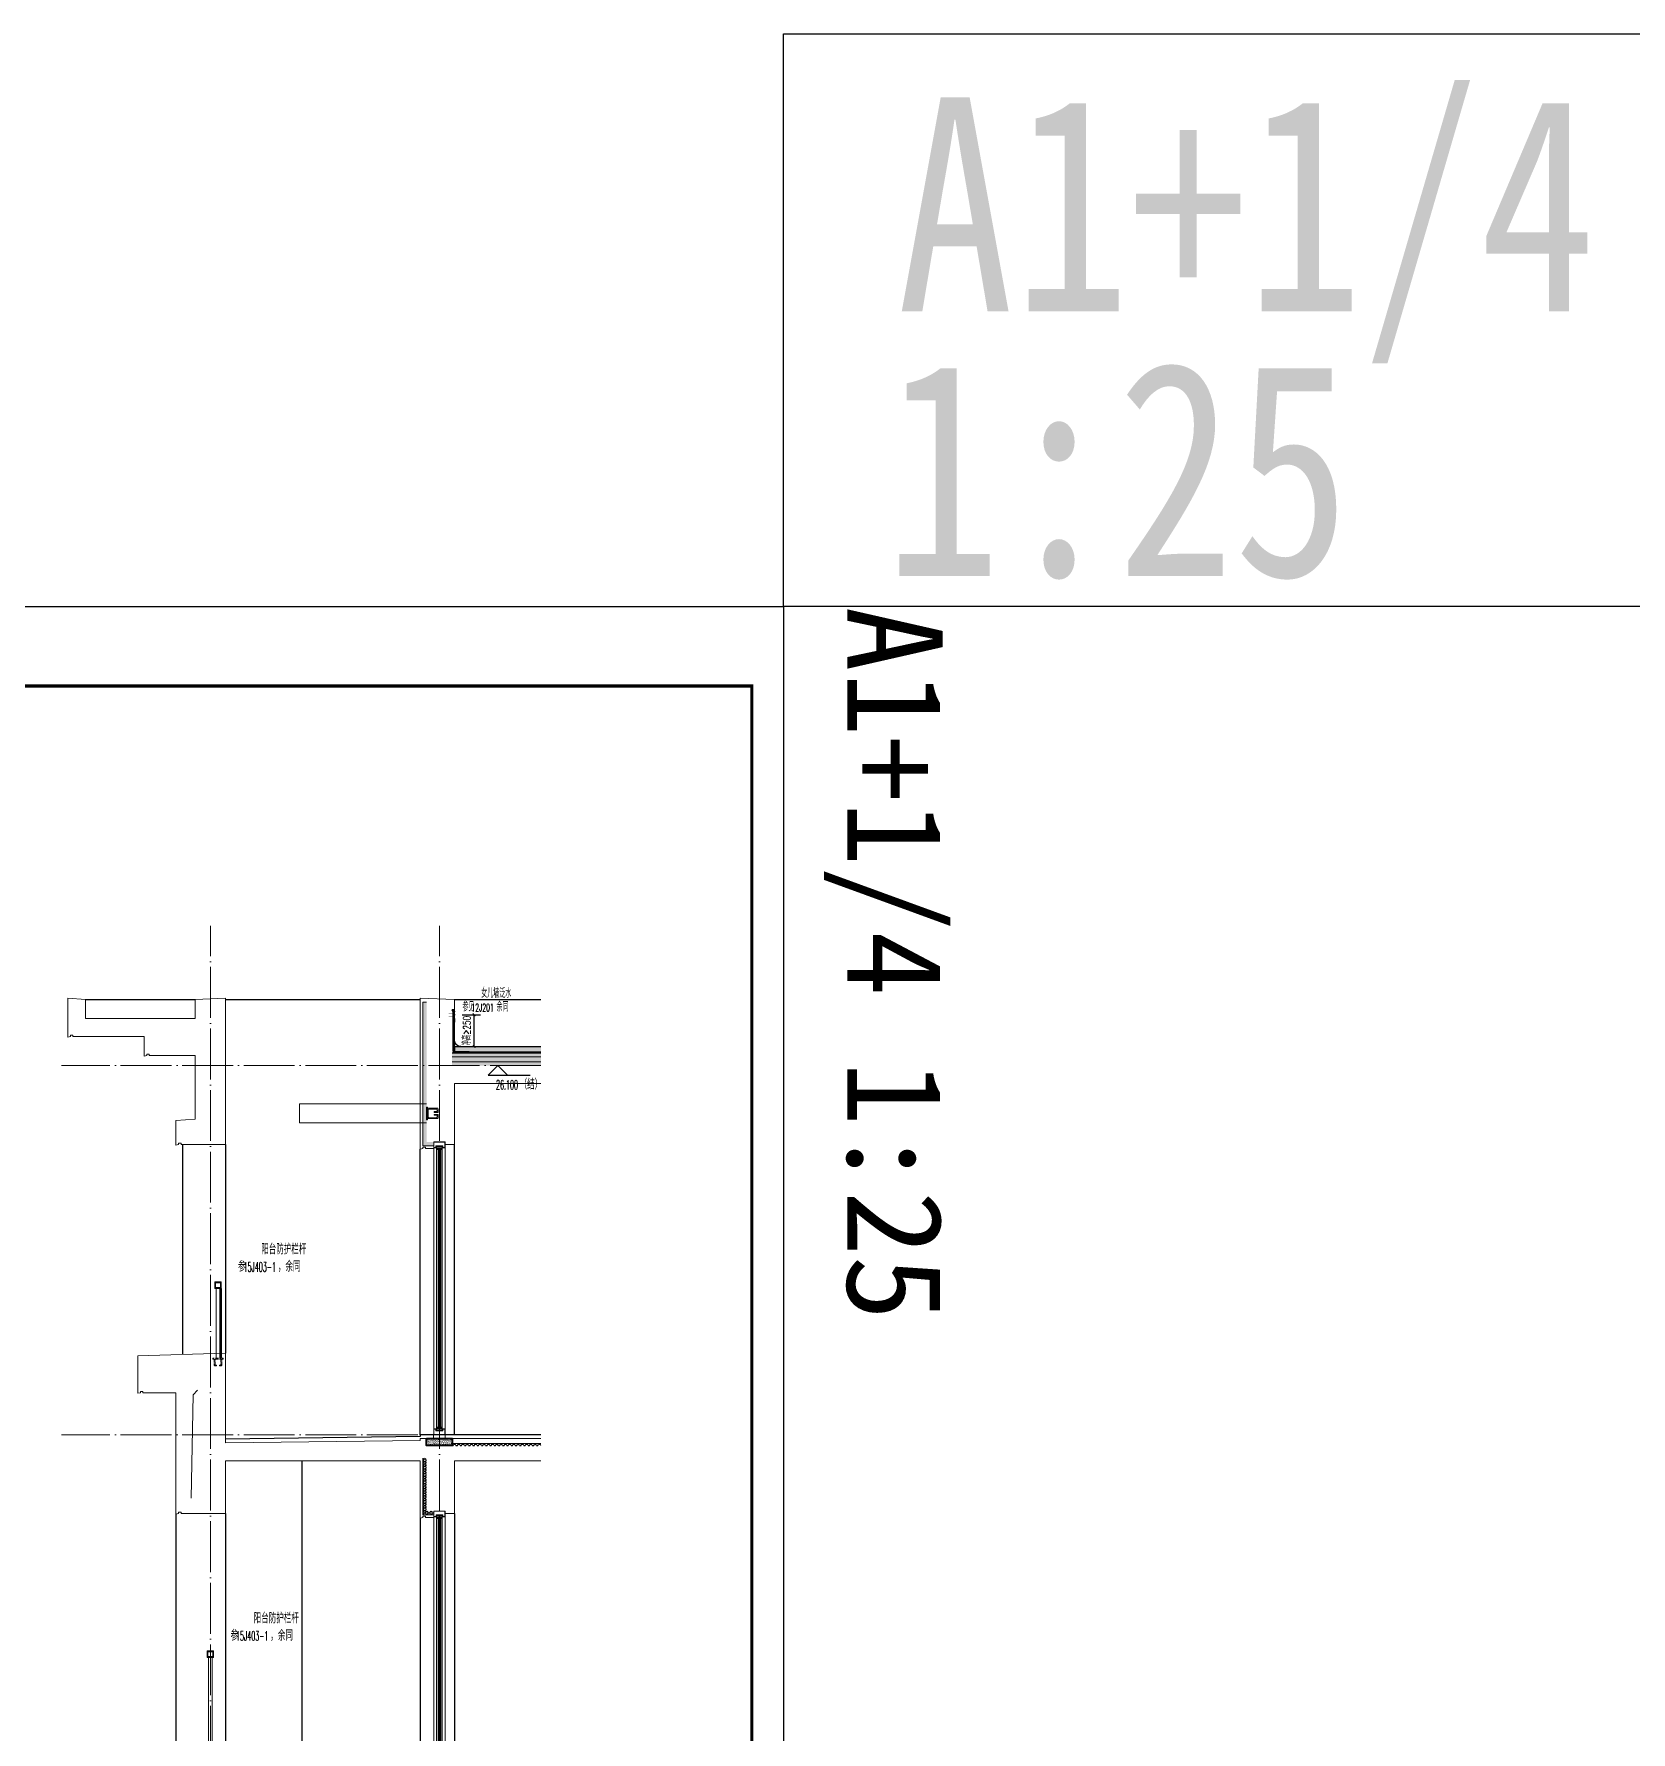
# Model space of a CAD drawing. Extents: x -518115 to 790560, y -210384 to 1628073.
# Drawn here: x 571689 to 584240, y -156280 to -142935 of the extents above; entities that cross this region are included whole.
import ezdxf
from ezdxf.xclip import XClip

# ---------------------------------------------------------------- set-up
doc = ezdxf.new("R2010")
doc.units = 0
doc.header["$LTSCALE"] = 1000
doc.header["$MEASUREMENT"] = 0
doc.header["$XCLIPFRAME"] = 0
doc.linetypes.add('DASH', pattern=[0.35, 0.25, -0.1])
doc.linetypes.add('DOTE', pattern=[2.42, 2, -0.2, 0.02, -0.2])
for name, color, linetype in [('3-屋面构造层', 157, 'Continuous'), ('DIM_ELEV', 3, 'Continuous'), ('DIM_IDEN', 67, 'Continuous'), ('PUB_TEXT', 4, 'Continuous'), ('Stair-栏杆', 142, 'Continuous'), ('SURFACE', 6, 'Continuous'), ('图框', 140, 'Continuous'), ('实线层', 7, 'Continuous'), ('看线', 251, 'Continuous'), ('立面-看线', 251, 'Continuous')]:
    doc.layers.add(name, color=color, linetype=linetype)
for name, color, linetype, lineweight in [('DOTE', 19, 'DOTE', 9), ('PUB_HATCH', 8, 'Continuous', 9), ('S_WINDOW', 144, 'Continuous', 15), ('WALL', 9, 'Continuous', 40), ('内粉刷', 37, 'Continuous', 9), ('平面-看线', 45, 'Continuous', 15), ('栏杆', 163, 'Continuous', 5), ('立面-普通轮廓', 7, 'Continuous', 18), ('立面-栏杆', 105, 'Continuous', 15), ('立面-洞口示意', 152, 'Continuous', 13), ('细细', 250, 'Continuous', 0)]:
    doc.layers.add(name, color=color, linetype=linetype, lineweight=lineweight)
doc.layers.add('yichutu', color=7, linetype='Continuous', true_color=0xffffff, plot=False)
doc.styles.add('_TCH_DIM', font='SIMPLEX.shx', dxfattribs={"width": 0.7, "bigfont": 'GBCBIG.shx'})
doc.styles.add('_TCH_DIM_T3', font='SIMPLEX.shx', dxfattribs={"width": 0.494118, "bigfont": 'GBCBIG.shx'})
doc.styles.add('_TCH_LABEL', font='')
doc.styles.add('黑体', font='')
doc.styles.get('_TCH_LABEL').set_extended_font_data('SimHei')
doc.styles.get('黑体').set_extended_font_data('SimHei')
doc.dimstyles.new('_TCH_ARCH&&20', dxfattribs={"dimtxt": 59.5, "dimasz": 20, "dimexe": 50, "dimexo": 60, "dimgap": 25.25, "dimtad": 1, "dimdec": 0, "dimzin": 0, "dimdsep": 46, "dimtxsty": '_TCH_DIM_T3', "dimblk": 'ARCHTICK', "dimcen": 0.09, "dimclrt": 7, "dimazin": 2, "dimtfac": 1, "dimtdec": 0, "dimtix": 1, "dimtmove": 2, "dimatfit": 3, "dimfxl": 1, "dimtolj": 1, "dimtzin": 0, "dimarcsym": 0})
pattern_1 = [(315, (145053.3697, 680712.4302), (-1.76776695, -1.76776695), []), (315, (145054.5482, 680712.4302), (-1.76776695, -1.76776695), [])]
pattern_2 = [(315, (145053.3697, 678374.192), (-1.76776695, -1.76776695), []), (315, (145054.5482, 678374.192), (-1.76776695, -1.76776695), [])]

# ---------------------------------------------------------------- blocks, each defined once
blk = doc.blocks.new('A$C657A2A31')
at = {"layer": '栏杆', "color": 5}
for p, q in [((0, 0), (6, 0)), ((0, -100), (0, 0)), ((6, 0), (6, -100)), ((6, -100), (0, -100)), ((84, -10), (12, -10)), ((12, -22), (12, -78)), ((84, -90), (12, -90)), ((77, -16), (18, -16)), ((77, -84), (18, -84)), ((60, -36), (60, -42)), ((80, -36), (60, -36)), ((87, -42), (60, -42)), ((60, -59), (60, -65)), ((87, -59), (60, -59)), ((80, -65), (60, -65)), ((83, -33), (83, -22)), ((83, -68), (83, -78)), ((90, -16), (90, -39)), ((90, -84), (90, -62))]:
    blk.add_line(p, q, dxfattribs=at)
for centre, radius, start, end in [((12, -16), 6, 90, 180), ((12, -84), 6, 180, 270), ((18, -22), 6, 90, 180), ((18, -78), 6, 180, 270), ((77, -22), 6, 0, 90), ((77, -78), 6, 270, 0), ((80, -33), 3, 270, 0), ((80, -68), 3, 0, 90), ((84, -16), 6, 0, 90), ((84, -84), 6, 270, 0), ((87, -39), 3, 270, 0), ((87, -62), 3, 0, 90)]:
    blk.add_arc(centre, radius, start, end, dxfattribs=at)
blk = doc.blocks.new('A$C40486AD2')
at = {"layer": 'PUB_TEXT', "style": '_TCH_DIM'}
for s, height, width, p in [('女儿墙泛水', 67.5, 0.7, (255, 115)), ('参见', 67.5, 0.7, (108, 8)), ('12J201', 59.5, 0.494118, (177, 8)), ('，余同', 67.5, 0.7, (328, 8))]:
    blk.add_text(s, height=height, dxfattribs=dict(at, width=width)).set_placement(p)
blk = doc.blocks.new('_ArchTick')
at = {"color": 0, "linetype": 'ByBlock', "const_width": 0.4}
blk.add_lwpolyline([(-0.5, -0.5), (0.5, 0.5)], dxfattribs=at)
blk = doc.blocks.new('*D319')
at = {"layer": 'Defpoints', "color": 0, "transparency": 16777216}
for p in [(574995, -150643), (575148, -150643), (574995, -150893)]:
    blk.add_point(p, dxfattribs=at)
at = {"layer": 'DIM_IDEN', "color": 0, "lineweight": -2, "transparency": 16777216}
for p, q in [((575055, -150643), (575198, -150643)), ((575148, -150893), (575148, -150643)), ((575055, -150893), (575198, -150893))]:
    blk.add_line(p, q, dxfattribs=at)
at = {"layer": 'DIM_IDEN', "color": 0, "lineweight": -2, "transparency": 16777216, "xscale": 20, "yscale": 20, "zscale": 20}
for p, rotation in [((575148, -150643), 90), ((575148, -150893), 270)]:
    blk.add_blockref('_ArchTick', p, dxfattribs=dict(at, rotation=rotation))
at = {"layer": 'DIM_IDEN', "color": 7, "transparency": 16777216, "insert": (575091, -150768), "char_height": 59.5, "attachment_point": 5, "rotation": 90, "style": '_TCH_DIM_T3'}
blk.add_mtext('\\A1;{\\W0.70588;净高≥250}', dxfattribs=at)
blk = doc.blocks.new('A$C3A5F60BE')
at = {"layer": 'Stair-栏杆'}
h = blk.add_hatch(dxfattribs=at)
h.set_pattern_fill('水域', color=5, scale=5)
h.set_pattern_definition([(0, (-542648.838, -108936.119), (0, 10.23622015), [1.2795276, -8.956693]), (26.5650512, (-542647.5587, -108936.119), (10.236220737, 9.4e-08), [1.4305551, -21.458329]), (333.4349488, (-542639.8815, -108935.479), (10.23622078, -4e-09), [1.4305551, -21.458329]), (45, (-542646.279, -108935.479), (0, 10.2362206), [1.80952525, -12.666676]), (135, (-542639.8815, -108935.479), (-10.2362206, 1e-15), [1.80952525, -12.666676]), (26.5650512, (-542644.9996, -108934.1997), (10.236220737, 9.4e-08), [1.4305551, -21.458329]), (333.4349488, (-542642.4406, -108933.56), (10.23622078, -4e-09), [1.4305551, -21.458329]), (0, (-542643.72, -108933.56), (0, 10.23622015), [1.2795276, -8.956693])])
h.paths.add_polyline_path([(15, 0), (25, 0), (25, 550), (15, 550)])
at = {"layer": 'Stair-栏杆', "color": 5}
blk.add_lwpolyline([(25, 550), (25, 550), (25, 0), (25, 0)], close=True, dxfattribs=at)
at = {"layer": '立面-栏杆'}
for p, q in [((-15, 0), (-15, 550)), ((15, 550), (15, 0))]:
    blk.add_line(p, q, dxfattribs=at)
at = {"layer": '立面-栏杆', "linetype": 'DASH', "ltscale": 0.1}
for p, q in [((40, 0), (-40, 0)), ((-40, 0), (-40, -7)), ((40, -7), (40, 0)), ((-40, -7), (-30, -7)), ((-30, -7), (-30, -51)), ((-22, -7), (22, -7)), ((-22, -51), (-22, -7)), ((-15, -53), (-21, -53)), ((-21, -60), (-15, -60)), ((-13, -57), (-13, -56)), ((13, -56), (13, -57)), ((21, -53), (15, -53)), ((15, -60), (21, -60)), ((22, -7), (22, -51)), ((30, -7), (40, -7)), ((30, -51), (30, -7))]:
    blk.add_line(p, q, dxfattribs=at)
at = {"layer": '立面-栏杆'}
for points in [[(25, 600), (-25, 600), (-25, 550), (25, 550)], [(19, 594), (-19, 594), (-19, 556), (19, 556)]]:
    blk.add_lwpolyline(points, close=True, dxfattribs=at)
at = {"layer": '立面-栏杆', "linetype": 'DASH', "ltscale": 0.1}
for centre, major_axis, start_param, end_param in [((-21, -51), (6.36, 6.36), 2.356194, 3.926991), ((-21, -51), (1.27, 1.27), 2.356194, 3.926991), ((-15, -56), (1.91, 1.91), 5.497787, 7.068583), ((-15, -57), (1.91, 1.91), 3.926991, 5.497787), ((15, -56), (1.91, 1.91), 0.785398, 2.356194), ((17, -55), (3.53, 3.53), 2.748894, 3.534292), ((21, -51), (-6.36, 6.36), 2.356194, 3.926991), ((21, -51), (-1.27, 1.27), 2.356194, 3.926991)]:
    blk.add_ellipse(centre, major_axis=major_axis, ratio=1, start_param=start_param, end_param=end_param, dxfattribs=at)
blk = doc.blocks.new('A$C569B46DE')
at = {"layer": 'PUB_TEXT', "style": '_TCH_DIM'}
for s, height, width, p in [('阳台防护栏杆', 84.4, 0.7, (315, 217)), ('参', 84.4, 0.7, (133, 81)), ('15J403-1', 74.4, 0.494118, (176, 81)), ('，余同', 84.4, 0.7, (446, 81))]:
    blk.add_text(s, height=height, dxfattribs=dict(at, width=width)).set_placement(p)
blk = doc.blocks.new('afzdfsregf')
at = {"layer": '细细'}
h = blk.add_hatch(dxfattribs=at)
h.set_pattern_fill('金属', color=256, style=0)
h.set_pattern_definition(pattern_1)
h.paths.add_polyline_path([(221064, 608914), (221044, 608914), (221044, 608927), (220994, 608927), (220994, 608914), (220974, 608914), (220974, 608959), (221064, 608959)])
h.paths.add_polyline_path([(221046, 608929), (221046, 608916), (221062, 608916), (221062, 608957), (220976, 608957), (220976, 608916), (220992, 608916), (220992, 608929)], flags=16)
h = blk.add_hatch(dxfattribs=at)
h.set_pattern_fill('金属', color=256, style=0)
h.set_pattern_definition(pattern_1)
h.paths.add_polyline_path([(220996, 608925), (220996, 608900), (221008, 608900), (221008, 608910), (221029, 608910), (221029, 608900), (221041, 608900), (221041, 608925)])
h.paths.add_polyline_path([(221039, 608923), (221039, 608902), (221031, 608902), (221031, 608912), (221006, 608912), (221006, 608902), (220998, 608902), (220998, 608923)], flags=16)
h = blk.add_hatch(color=256, dxfattribs=at)
edge = h.paths.add_edge_path()
edge.add_line((221023, 608910), (221023, 608898))
edge.add_arc((221019, 608890), 9.44, 61.5175, 118.4825)
edge.add_line((221014, 608898), (221014, 608910))
edge.add_arc((221019, 608919), 9.44, 241.5175, 298.4825)
h = blk.add_hatch(dxfattribs=at)
h.set_pattern_fill('金属', color=256, style=0)
h.set_pattern_definition(pattern_2)
h.paths.add_polyline_path([(221064, 606704), (221044, 606704), (221044, 606690), (220994, 606690), (220994, 606704), (220974, 606704), (220974, 606659), (221064, 606659)])
h.paths.add_polyline_path([(221046, 606688), (221046, 606702), (221062, 606702), (221062, 606661), (220976, 606661), (220976, 606702), (220992, 606702), (220992, 606688)], flags=16)
h = blk.add_hatch(dxfattribs=at)
h.set_pattern_fill('金属', color=256, style=0)
h.set_pattern_definition(pattern_2)
h.paths.add_polyline_path([(220996, 606692), (220996, 606717), (221008, 606717), (221008, 606707), (221029, 606707), (221029, 606717), (221041, 606717), (221041, 606692)])
h.paths.add_polyline_path([(221039, 606694), (221039, 606715), (221031, 606715), (221031, 606705), (221006, 606705), (221006, 606715), (220998, 606715), (220998, 606694)], flags=16)
h = blk.add_hatch(color=256, dxfattribs=at)
edge = h.paths.add_edge_path()
edge.add_line((221023, 606707), (221023, 606719))
edge.add_arc((221019, 606728), 9.44, 241.5175, 298.4825, ccw=False)
edge.add_line((221014, 606719), (221014, 606707))
edge.add_arc((221019, 606699), 9.44, 61.5175, 118.4825, ccw=False)
at = {"layer": 'S_WINDOW'}
for p, q in [((220974, 606704), (220974, 608914)), ((220996, 606717), (220996, 608900)), ((221041, 606717), (221041, 608900)), ((221064, 606704), (221064, 608914))]:
    blk.add_line(p, q, dxfattribs=at)
for points in [[(220974, 608959), (220974, 608914), (220994, 608914), (220994, 608927), (221044, 608927), (221044, 608914), (221064, 608914), (221064, 608959)], [(220976, 608957), (220976, 608916), (220992, 608916), (220992, 608929), (221046, 608929), (221046, 608916), (221062, 608916), (221062, 608957)], [(220996, 608925), (220996, 608900), (221008, 608900), (221008, 608910), (221029, 608910), (221029, 608900), (221041, 608900), (221041, 608925)], [(220998, 608923), (220998, 608902), (221006, 608902), (221006, 608912), (221031, 608912), (221031, 608902), (221039, 608902), (221039, 608923)], [(220974, 606659), (220974, 606704), (220994, 606704), (220994, 606690), (221044, 606690), (221044, 606704), (221064, 606704), (221064, 606659)], [(220976, 606661), (220976, 606702), (220992, 606702), (220992, 606688), (221046, 606688), (221046, 606702), (221062, 606702), (221062, 606661)], [(220996, 606692), (220996, 606717), (221008, 606717), (221008, 606707), (221029, 606707), (221029, 606717), (221041, 606717), (221041, 606692)], [(220998, 606694), (220998, 606715), (221006, 606715), (221006, 606705), (221031, 606705), (221031, 606715), (221039, 606715), (221039, 606694)]]:
    blk.add_lwpolyline(points, close=True, dxfattribs=at)
at = {"layer": '细细'}
for points in [[(221008, 608900), (221008, 606717)], [(221014, 606719), (221014, 608910)], [(221023, 606719), (221023, 608910)], [(221029, 608900), (221029, 606717)]]:
    blk.add_lwpolyline(points, dxfattribs=at)
for points in [[(221023, 608910), (221023, 608898, 0.253805), (221014, 608898), (221014, 608910, 0.253805)], [(221023, 606707), (221023, 606719, -0.253805), (221014, 606719), (221014, 606707, -0.253805)]]:
    blk.add_lwpolyline(points, format="xyb", close=True, dxfattribs=at)
blk = doc.blocks.new('yct-1051-594-26275-14850-25-1002.0')
at = {"layer": 'yichutu', "color": 7, "true_color": 0xffffff}
blk.add_lwpolyline([(0, 0), (0, 14850), (26275, 14850), (26275, 0)], close=True, dxfattribs=at)
at = {"layer": 'yichutu', "color": 7, "true_color": 0xffffff, "style": '_TCH_LABEL'}
blk.add_text('A1+1/4 1:25', height=750, dxfattribs=at).set_placement((0, 15350))
blk = doc.blocks.new('A$C01192DFB')
at = {"layer": '实线层', "color": 5}
for p, q in [((-469, -397), (-244, 220)), ((-468, -397), (-243, 220)), ((-243, 220), (-468, -397)), ((-240, 219), (-465, -398)), ((-240, 219), (-464, -398)), ((-166, 192), (-391, -425)), ((-166, 192), (-390, -425)), ((-382, -428), (-157, 189)), ((-157, 189), (-381, -429)), ((-381, -429), (-156, 189)), ((-245, 221), (-235, 249)), ((-245, 221), (-235, 249)), ((-155, 188), (-245, 221)), ((-147, 211), (-237, 244)), ((-147, 212), (-236, 244)), ((-145, 216), (-235, 249)), ((-145, 217), (-235, 249)), ((-235, 249), (-235, 249)), ((-220, 221), (-219, 224)), ((-218, 219), (-220, 221)), ((-219, 214), (-214, 228)), ((-219, 224), (-216, 224)), ((-215, 219), (-218, 219)), ((-216, 224), (-214, 222)), ((-214, 222), (-215, 219)), ((-196, 238), (-203, 238)), ((-177, 228), (-203, 238)), ((-196, 238), (-189, 258)), ((-196, 238), (-181, 233)), ((-174, 252), (-189, 258)), ((-181, 233), (-174, 252)), ((-181, 233), (-177, 228)), ((-179, 200), (-174, 214)), ((-179, 206), (-178, 209)), ((-177, 204), (-179, 206)), ((-178, 209), (-176, 209)), ((-175, 204), (-177, 204)), ((-176, 209), (-174, 207)), ((-174, 207), (-175, 204)), ((-155, 188), (-145, 217)), ((-155, 188), (-145, 216)), ((-145, 216), (-145, 216)), ((-470, -396), (-480, -424)), ((-469, -397), (-480, -425)), ((-380, -429), (-470, -396)), ((-380, -429), (-468, -397)), ((-480, -424), (-480, -424)), ((-390, -457), (-480, -425)), ((-390, -457), (-480, -425)), ((-388, -453), (-478, -420)), ((-389, -453), (-478, -420)), ((-446, -408), (-451, -422)), ((-450, -413), (-451, -415)), ((-451, -415), (-449, -418)), ((-447, -412), (-450, -413)), ((-449, -418), (-447, -417)), ((-446, -414), (-447, -412)), ((-447, -417), (-446, -414)), ((-407, -429), (-408, -431)), ((-408, -431), (-406, -433)), ((-402, -424), (-407, -438)), ((-404, -428), (-407, -429)), ((-406, -433), (-403, -433)), ((-402, -430), (-404, -428)), ((-403, -433), (-402, -430)), ((-380, -429), (-390, -457)), ((-380, -429), (-390, -457)), ((-390, -457), (-390, -457))]:
    blk.add_line(p, q, dxfattribs=at)
for points in [[(-237, 244), (-237, 244), (-237, 244), (-236, 244), (-236, 244)], [(-147, 211), (-147, 212), (-147, 212), (-147, 212), (-147, 212)], [(-478, -420), (-478, -420), (-478, -420), (-478, -420), (-478, -420)], [(-388, -453), (-388, -453), (-388, -453), (-389, -453), (-389, -453)]]:
    blk.add_lwpolyline(points, dxfattribs=at)
for centre, radius in [((-217, 221), 10), ((-217, 221), 9.5), ((-177, 207), 10), ((-177, 207), 9.5), ((-448, -415), 9.5), ((-448, -415), 10), ((-405, -431), 10), ((-405, -431), 9.5)]:
    blk.add_circle(centre, radius, dxfattribs=at)
for centre, start, end in [((-235, 249), 70, 160), ((-145, 216), 340, 70), ((-480, -424), 160, 250), ((-390, -457), 250, 340)]:
    blk.add_arc(centre, 0.5, start, end, dxfattribs=at)
blk = doc.blocks.new('A$C1D9D50FA')
at = {"layer": '立面-栏杆'}
for p, q in [((-15, 0), (-15, 1050)), ((15, 1050), (15, 0))]:
    blk.add_line(p, q, dxfattribs=at)
at = {"layer": '立面-栏杆', "linetype": 'DASH', "ltscale": 0.1}
for p, q in [((40, 0), (-40, 0)), ((-40, 0), (-40, -7)), ((40, -7), (40, 0)), ((-40, -7), (-30, -7)), ((-30, -7), (-30, -51)), ((-22, -7), (22, -7)), ((-22, -51), (-22, -7)), ((-15, -53), (-21, -53)), ((-21, -60), (-15, -60)), ((-13, -57), (-13, -56)), ((13, -56), (13, -57)), ((21, -53), (15, -53)), ((15, -60), (21, -60)), ((22, -7), (22, -51)), ((30, -7), (40, -7)), ((30, -51), (30, -7))]:
    blk.add_line(p, q, dxfattribs=at)
at = {"layer": '立面-栏杆'}
for points in [[(25, 1100), (-25, 1100), (-25, 1050), (25, 1050)], [(19, 1094), (-19, 1094), (-19, 1056), (19, 1056)]]:
    blk.add_lwpolyline(points, close=True, dxfattribs=at)
at = {"layer": '立面-栏杆', "linetype": 'DASH', "ltscale": 0.1}
for centre, major_axis, start_param, end_param in [((-21, -51), (6.36, 6.36), 2.356194, 3.926991), ((-21, -51), (1.27, 1.27), 2.356194, 3.926991), ((-15, -56), (1.91, 1.91), 5.497787, 7.068583), ((-15, -57), (1.91, 1.91), 3.926991, 5.497787), ((15, -56), (1.91, 1.91), 0.785398, 2.356194), ((17, -55), (3.53, 3.53), 2.748894, 3.534292), ((21, -51), (-6.36, 6.36), 2.356194, 3.926991), ((21, -51), (-1.27, 1.27), 2.356194, 3.926991)]:
    blk.add_ellipse(centre, major_axis=major_axis, ratio=1, start_param=start_param, end_param=end_param, dxfattribs=at)
blk = doc.blocks.new('GDGDGDRGRDGDR')
at = {"layer": '立面-看线'}
h = blk.add_hatch(dxfattribs=at)
h.set_pattern_fill('碎沙', color=256, scale=4)
h.set_pattern_definition([(37.5, (72954.267, -499833.035), (-0.32000626, 9.78826475), [0, -7.7216, 0, -8.636, 0, -8.255]), (7.5, (72954.267, -499833.035), (8.99046566, 14.33650201), [0, -4.1656, 0, -6.9596, 0, -2.667]), (327.5, (72948.0185, -499833.035), (15.819847405, 0.02874369), [0, -2.54, 0, -9.144, 0, -11.938]), (317.5, (72948.019, -499833.035), (15.27112905, 4.45858647), [0, -1.27, 0, -5.9944, 0, -6.858])])
h.paths.add_polyline_path([(874008, -114471), (874208, -114471), (874208, -114416), (874008, -114416)])
h = blk.add_hatch(dxfattribs=at)
h.set_pattern_fill('HONEY', color=256, scale=7)
h.set_pattern_definition([(0, (72854.267, -499833.035), (16.66875, 9.623705), [11.1125, -22.225]), (120, (72854.267, -499833.035), (-16.66874801, 9.62370845), [11.1125, -22.225]), (60, (72854.267, -499833.035), (1.99e-06, 19.24741345), [-22.225, 11.1125])])
h.paths.add_polyline_path([(874906, -114456), (874208, -114456), (874208, -114471), (874906, -114471)])
h = blk.add_hatch(dxfattribs=at)
h.set_pattern_fill('HONEY', color=256, scale=7)
h.set_pattern_definition([(0, (72954.267, -499833.035), (16.66875, 9.623705), [11.1125, -22.225]), (120, (72954.267, -499833.035), (-16.66874801, 9.62370845), [11.1125, -22.225]), (60, (72954.267, -499833.035), (1.99e-06, 19.24741345), [-22.225, 11.1125])])
h.paths.add_polyline_path([(873978, -114571), (874008, -114571), (874008, -114986), (874063, -114986), (874063, -115016), (873978, -115016)])
at = {"layer": 'PUB_HATCH', "color": 215, "true_color": 0xa953a0}
blk.add_line((874208, -114456), (874906, -114456), dxfattribs=at)
blk.add_lwpolyline([(873978, -114571), (873978, -115016), (874063, -115016)], dxfattribs=at)
at = {"layer": 'S_WINDOW'}
blk.add_lwpolyline([(874063, -114386), (874153, -114386), (874153, -114416), (874063, -114416)], close=True, dxfattribs=at)
at = {"layer": 'WALL'}
blk.add_lwpolyline([(874008, -114416), (874208, -114416), (874208, -114471), (874008, -114471)], close=True, dxfattribs=at)
at = {"layer": '内粉刷'}
for points in [[(872428, -114451), (872428, -114251), (872038, -114266), (872038, -114406)], [(872078, -114406), (872188, -114406), (872188, -114856), (871688, -114866)], [(872078, -114406), (872078, -114396), (872058, -114396), (872058, -114406), (872038, -114411), (872038, -114406)], [(874906, -114416), (873958, -114416), (873958, -114431), (872428, -114451)], [(871728, -115006), (872428, -115006), (872428, -114591), (873958, -114591), (873958, -115036)], [(874153, -115006), (874228, -115006), (874228, -114591), (874906, -114591)], [(871688, -115006), (871688, -114866)], [(871728, -115006), (871728, -114996), (871708, -114996), (871708, -115006), (871688, -115011), (871688, -115006)], [(873998, -115036), (873998, -115026), (873978, -115026), (873978, -115036), (873958, -115041), (873958, -115036)], [(873998, -115036), (874063, -115036)]]:
    blk.add_lwpolyline(points, dxfattribs=at)
at = {"layer": '平面-看线', "color": 6, "linetype": 'DASH', "ltscale": 0.07}
blk.add_line((872058, -114886), (872058, -114986), dxfattribs=at)
at = {"layer": '看线', "color": 252}
blk.add_line((873028, -114413), (873028, -111691), dxfattribs=at)
at = {"layer": '看线'}
for p, q in [((872038, -114183), (872038, -112106)), ((872428, -114251), (872428, -112106)), ((873958, -114386), (873958, -112141)), ((874228, -114386), (874228, -112106)), ((872038, -114459), (872038, -114859))]:
    blk.add_line(p, q, dxfattribs=at)
at = {"layer": '看线', "color": 32}
blk.add_lwpolyline([(874906, -114386), (873958, -114386), (873958, -114401), (872428, -114421)], dxfattribs=at)
for name, p in [('afzdfsregf', (653089, -721045)), ('A$C569B46DE', (872333, -113186)), ('A$C1D9D50FA', (872308, -114286)), ('A$C01192DFB', (872208, -114409))]:
    blk.add_blockref(name, p)
blk = doc.blocks.new('FGHFG4334GDFGDFFGGGGGGDFG4G')
at = {"layer": 'SURFACE', "const_width": 2.25}
for points in [[(47, 0), (0, 0)], [(47, -28), (0, -28)]]:
    blk.add_lwpolyline(points, dxfattribs=at)
at = {"layer": 'SURFACE', "const_width": 1.5}
blk.add_lwpolyline([(47, 17, -1), (47, 5), (47, -7, -1), (47, -19), (47, -37), (53, -48), (53, -73)], format="xyb", dxfattribs=at)
blk = doc.blocks.new('FGDGDGD')
at = {"layer": '3-屋面构造层'}
h = blk.add_hatch(dxfattribs=at)
h.set_pattern_fill('隔热材料01', color=256, scale=7.692308, style=0)
h.set_pattern_definition([(270, (9.5186, 433.228), (3.846153863, -7e-16), [0.385980771, -3.460173092]), (270, (6.637, 433.228), (3.846153863, -7e-16), [0.385980771, -3.460173092]), (90, (8.5996, 430.618), (-3.846153863, 2e-16), [0.385980771, -3.460173092]), (90, (7.556, 430.618), (-3.846153863, 2e-16), [0.385980771, -3.460173092]), (180, (10.002, 430), (-5e-16, -3.846153863), [3.848019248, 0.001865385]), (135, (8.9282, 430.193), (2e-16, 3.846144175), [0.328307694, -5.110980792]), (116.56505, (12.5422, 430.4251), (8.6793e-06, 3.8461487416), [0.215769232, -8.384500037]), (116.56505, (8.696, 430.4251), (8.6793e-06, 3.8461487416), [0.215769232, -8.384500037]), (153.43495, (13.1603, 430), (-8.679e-06, 3.846148742), [0.431538463, -8.168730805]), (153.43495, (9.3142, 430), (-8.679e-06, 3.846148742), [0.431538463, -8.168730805]), (63.43495, (12.4457, 431.0041), (-8.6793e-06, 3.8461487416), [2.054923086, -6.545346183]), (63.43495, (8.5996, 431.0041), (-8.6793e-06, 3.8461487416), [2.054923086, -6.545346183]), (116.56505, (13.3647, 433.228), (8.6793e-06, 3.8461487416), [0.215769232, -8.384500037]), (116.56505, (9.5186, 433.228), (8.6793e-06, 3.8461487416), [0.215769232, -8.384500037]), (135, (9.422, 433.421), (2e-16, 3.846144175), [0.328307694, -5.110980792]), (153.43495, (13.036, 433.6532), (-8.679e-06, 3.846148742), [0.431538463, -8.168730805]), (153.43495, (9.19, 433.6532), (-8.679e-06, 3.846148742), [0.431538463, -8.168730805]), (45, (6.7336, 433.421), (2e-16, 3.846144175), [0.328307694, -5.110980792]), (63.43495, (10.4833, 433.228), (-8.6793e-06, 3.8461487416), [0.215769232, -8.384500037]), (63.43495, (6.6371, 433.228), (-8.6793e-06, 3.8461487416), [0.215769232, -8.384500037]), (26.56505, (10.812, 433.6532), (8.679e-06, 3.846148742), [0.431538463, -8.168730805]), (26.56505, (6.9658, 433.6532), (8.679e-06, 3.846148742), [0.431538463, -8.168730805]), (116.56505, (11.4023, 431.0041), (8.6793e-06, 3.8461487416), [2.054923086, -6.545346183]), (116.56505, (7.5561, 431.0041), (8.6793e-06, 3.8461487416), [2.054923086, -6.545346183]), (45, (7.2275, 430.193), (2e-16, 3.846144175), [0.328307694, -5.110980792]), (63.43495, (11.3058, 430.4251), (-8.6793e-06, 3.8461487416), [0.215769232, -8.384500037]), (63.43495, (7.4596, 430.4251), (-8.6793e-06, 3.8461487416), [0.215769232, -8.384500037]), (26.56505, (10.6877, 430), (8.679e-06, 3.846148742), [0.431538463, -8.168730805]), (26.56505, (6.8415, 430), (8.679e-06, 3.846148742), [0.431538463, -8.168730805])])
edge = h.paths.add_edge_path()
edge.add_arc((682181, 585366), 9.23, 450, 540, ccw=False)
edge.add_line((682181, 585375), (682192, 585375))
edge.add_line((682192, 585375), (682192, 585366))
edge.add_line((682192, 585366), (682172, 585366))
h = blk.add_hatch(dxfattribs=at)
h.set_pattern_fill('混凝土', color=256, scale=5, angle=-1.1458, style=0)
h.set_pattern_definition([(48.854237, (-82751.966, -43707.863), (35.7930991, -3.8540962), [3.75, -41.25]), (353.854237, (-82751.966, -43707.863), (-6.1841378, 37.7408106), [3, -33]), (99.305637, (-82748.983, -43708.185), (29.6089874, 33.886691), [3.1870095, -35.0571056]), (45.038437, (-82751.766, -43697.865), (53.1858973, -9.3413237), [5.625, -61.875]), (95.489837, (-82747.334, -43698.644), (47.6977146, 47.7616795), [4.7805144, -52.58565]), (350.038437, (-82751.766, -43697.865), (47.6976773, 47.7617167), [4.5, -49.5]), (19.854237, (-82746.817, -43700.465), (29.4368469, -20.7237073), [3.75, -41.25]), (324.854237, (-82746.817, -43700.465), (12.8883392, 36.0069862), [3, -33]), (70.305637, (-82744.364, -43702.192), (42.3251977, 15.2832459), [3.1870095, -35.0571056]), (36.3542372, (-82751.966, -43707.863), (0.9406985, 16.62920733), [0, -32.6, 0, -33.5, 0, -33.125]), (6.3542372, (-82751.966, -43707.863), (13.54517982, 19.45362572), [0, -19.1, 0, -31.85, 0, -12.625]), (326.3542372, (-82763.114, -43707.64), (26.66323482, -1.66123381), [0, -12.5, 0, -39, 0, -51.75]), (316.3542372, (-82768.113, -43707.54), (29.2535633, 4.4211788), [0, -16.25, 0, -25.9, 0, -36.75])])
h.paths.add_polyline_path([(674875, 585046), (674875, 585086), (682172, 585086), (682172, 585046)])
h = blk.add_hatch(dxfattribs=at)
h.set_pattern_fill('隔热材料03', color=256, scale=12.5, style=0)
h.set_pattern_definition([(113.578, (-500407.8114, 374696.8656), (-0.0086926214, 6.2699620763), [1.075, -0.5693125, 2.8375, -0.5693125, 1.075, -0.6825]), (66.42, (-500406.1744, 374696.8656), (2.727787851, 6.0425e-05), [1.075, -0.5693125, 2.840375, -0.5693125, 1.075, -0.6825]), (180, (-500406.1744, 374696.8656), (0, 6.25), [1.636625, -1.0910625]), (180, (-500407.538, 374702.4906), (0, 6.25), [1.636625, -1.0910625]), (90, (-500405.7427, 374697.8548), (2.72775, 2e-16), [0.52175, -5.72825]), (90, (-500407.1066, 374700.9798), (2.72775, 2e-16), [0.52175, -5.72825]), (90, (-500408.2427, 374697.8548), (2.72775, 2e-16), [0.52175, -5.72825]), (90, (-500409.6066, 374700.9798), (2.72775, 2e-16), [0.52175, -5.72825])])
edge = h.paths.add_edge_path()
edge.add_line((682178, 585086), (682178, 585050))
edge.add_arc((682172, 585050), 6.25, 270, 360, ccw=False)
edge.add_line((682172, 585044), (682172, 585086))
edge.add_line((682172, 585086), (682178, 585086))
h = blk.add_hatch(dxfattribs=at)
h.set_pattern_fill('焦渣矿渣', color=256, scale=4, angle=-1.1458, style=0)
h.set_pattern_definition([(358.8542372, (-82751.966, -43697.863), (8.27546507, 13.69326162), [1.6, -14.4]), (298.8542372, (-82751.966, -43697.863), (15.99644496, -0.32013217), [1.6, -14.4]), (238.8542372, (-82750.366, -43697.895), (7.72097989, -14.0133938), [1.6, -14.4]), (268.8542372, (-82745.567, -43697.991), (15.83683295, -8.3183365), [2.4, -11.456]), (268.8542372, (-82743.967, -43698.023), (15.83683295, -8.3183365), [2.4, -11.456]), (268.8542372, (-82742.368, -43698.055), (15.83683295, -8.3183365), [2.4, -11.456])])
h.paths.add_polyline_path([(674875, 585006), (674875, 585036), (682192, 585036), (682192, 585006)])
h = blk.add_hatch(dxfattribs=at)
h.set_pattern_fill('加气混凝土', color=256, scale=5, style=0)
h.set_pattern_definition([(0, (-82734.266, -43726.163), (30, 60), [0, -60]), (0, (-82769.366, -43734.263), (30, 60), [0, -60]), (0, (-82749.866, -43734.863), (30, 60), [0, -60]), (0, (-82728.566, -43717.163), (30, 60), [0, -60]), (0, (-82753.466, -43737.863), (30, 60), [0, -60]), (0, (-82722.566, -43679.363), (30, 60), [0, -60]), (0, (-82740.866, -43684.163), (30, 60), [0, -60]), (0, (-82731.266, -43691.663), (30, 60), [0, -60]), (0, (-82780.166, -43692.863), (30, 60), [0, -60]), (0, (-82750.766, -43695.563), (30, 60), [0, -60]), (0, (-82762.166, -43710.863), (30, 60), [0, -60]), (0, (-82761.566, -43733.363), (30, 60), [0, -60]), (0, (-82739.066, -43735.763), (30, 60), [0, -60]), (0, (-82722.566, -43709.363), (30, 60), [0, -60]), (0, (-82778.666, -43718.663), (30, 60), [0, -60]), (0, (-82773.566, -43708.463), (30, 60), [0, -60]), (0, (-82750.166, -43712.663), (30, 60), [0, -60]), (0, (-82758.566, -43721.363), (30, 60), [0, -60]), (0, (-82763.366, -43701.563), (30, 60), [0, -60]), (0, (-82755.866, -43679.063), (30, 60), [0, -60]), (0, (-82776.266, -43731.263), (30, 60), [0, -60]), (0, (-82743.266, -43691.363), (30, 60), [0, -60]), (0, (-82771.166, -43690.463), (30, 60), [0, -60]), (0, (-82775.966, -43682.663), (30, 60), [0, -60]), (130.601294, (-82726.2516, -43698.149), (-149.999998343, 180.000000787), [2.6341554, -1103.7111]), (18.4349488, (-82730.537, -43697.006), (149.99999945, 59.99999956), [2.710524, -376.76279]), (90, (-82730.537, -43699.578), (30, 60), [2.5714284, -117.428565]), (161.565051, (-82727.966, -43700.435), (-150.000000755, 59.99999553), [2.710524, -376.76279]), (53.1301023, (-82727.966, -43700.435), (30.00000006, 59.99999997), [2.857143, -297.14285]), (135, (-82725.68, -43731.006), (-30.00000363, 59.99999594), [2.424366, -167.28126]), (45, (-82729.109, -43731.006), (29.9999998, 59.99999976), [2.424366, -167.28126]), (135, (-82727.394, -43732.72), (-30.00000363, 59.99999594), [2.424366, -167.28126]), (45, (-82727.394, -43732.72), (29.9999998, 59.99999976), [2.424366, -167.28126]), (116.565051, (-82754.537, -43690.72), (-5.2e-06, 119.9999967), [3.1943826, -63.88765]), (180, (-82755.966, -43687.863), (-30, 60), [3.4285716, -56.571425]), (63.434949, (-82760.823, -43690.72), (3e-07, 119.9999994), [3.1943826, -63.88765]), (116.565051, (-82759.394, -43693.58), (-5.2e-06, 119.9999967), [3.1943826, -63.88765]), (0, (-82759.394, -43693.58), (30, 60), [3.4285716, -56.571425]), (63.434949, (-82755.966, -43693.58), (3e-07, 119.9999994), [3.1943826, -63.88765]), (107.102728, (-82731.9658, -43711.0063), (-89.999996559, 300.000000484), [3.8861346, -1628.29025]), (143.972626, (-82733.1087, -43707.292), (-569.999992774, 419.999999525), [3.8861346, -812.202]), (180, (-82736.25, -43705.006), (-30, 60), [3.7142856, -56.28571]), (36.0273733, (-82743.1087, -43707.292), (569.999995788, 419.999995472), [3.8861346, -812.202]), (71.5650511, (-82744.252, -43710.721), (90.00000046, 299.99999948), [3.6140316, -375.85928]), (107.102728, (-82743.1087, -43714.4348), (-89.999996559, 300.000000484), [3.8861346, -1628.29025]), (143.972626, (-82739.966, -43716.7206), (-569.999992774, 419.999999525), [3.8861346, -812.202]), (0, (-82739.966, -43716.72), (30, 60), [3.7142856, -56.28571]), (36.0273733, (-82736.2516, -43716.7206), (569.999995788, 419.999995472), [3.8861346, -812.202]), (71.5650511, (-82733.109, -43714.435), (90.00000046, 299.99999948), [3.6140316, -375.85928]), (150.255118, (-82731.3944, -43683.006), (-90.000000213, 59.999999257), [2.303502, -481.43196]), (90, (-82733.394, -43684.15), (30, 60), [2.2857144, -117.714275]), (29.7448813, (-82733.3944, -43684.149), (90.000000053, 59.99999972), [2.303502, -481.43196]), (116.565051, (-82745.394, -43725.58), (-5.2e-06, 119.9999967), [3.1943826, -63.88765]), (168.690067, (-82746.823, -43722.7206), (-270.0000002, 59.999998494), [2.9137254, -608.96855]), (41.1859251, (-82751.9658, -43724.149), (749.999995456, 659.999994229), [3.0371844, -1272.5802]), (90, (-82751.966, -43727.006), (30, 60), [2.857143, -117.14285]), (138.814074, (-82749.68, -43729.0063), (-749.999986669, 660.000004204), [3.0371844, -1272.5802]), (16.6992442, (-82749.68, -43729.0063), (989.999992552, 299.999996858), [2.982945, -1249.85375]), (60.9453959, (-82746.823, -43728.149), (29.99999992, 59.999999469), [2.9416086, -1232.53395]), (109.983106, (-82770.5373, -43700.4348), (-150.000000565, 419.9999988885), [3.3442002, -1401.21975]), (155.556045, (-82771.68, -43697.292), (-390.0000014866, 179.99999626), [3.4522986, -1446.51315]), (24.4439547, (-82777.9658, -43697.292), (390.0000001945, 179.999999134), [3.4522986, -1446.51315]), (70.0168934, (-82779.1087, -43700.4348), (150.000000452, 419.999998958), [3.3442002, -1401.21975]), (109.983106, (-82777.9658, -43703.5777), (-150.000000565, 419.9999988885), [3.3442002, -1401.21975]), (160.016893, (-82774.823, -43704.7206), (-150.000000088, 59.999997267), [3.3442002, -698.93775]), (19.9831065, (-82774.823, -43704.7206), (149.999999176, 59.999999905), [3.3442002, -698.93775]), (70.0168934, (-82771.68, -43703.5777), (150.000000452, 419.999998958), [3.3442002, -1401.21975]), (122.005383, (-82748.2516, -43705.8634), (-30.000004026, 59.999996937), [2.6954232, -563.3434]), (18.4349488, (-82752.252, -43704.435), (149.99999945, 59.99999956), [2.710524, -376.76279]), (90, (-82752.252, -43707.006), (30, 60), [2.5714284, -117.428565]), (161.565051, (-82749.68, -43707.863), (-150.000000755, 59.99999553), [2.710524, -376.76279]), (54.4623222, (-82749.68, -43707.8634), (209.999999696, 299.99999955), [2.457807, -1029.82115]), (116.565051, (-82765.68, -43720.435), (-5.2e-06, 119.9999967), [3.1943826, -63.88765]), (180, (-82767.11, -43717.58), (-30, 60), [3.142857, -56.85714]), (59.0362434, (-82771.966, -43720.435), (30.000000098, 59.99999971), [3.3319728, -696.3822]), (120.963756, (-82770.2516, -43723.292), (-30.0000041, 59.999997245), [3.3319728, -696.3822]), (0, (-82770.25, -43723.29), (30, 60), [3.142857, -56.85714]), (63.434949, (-82767.11, -43723.29), (3e-07, 119.9999994), [3.1943826, -63.88765])])
h.paths.add_polyline_path([(682192, 584936), (674875, 584936), (674875, 584966), (682192, 584966)])
at = {"layer": '立面-看线'}
h = blk.add_hatch(dxfattribs=at)
h.set_pattern_fill('HONEY', color=256, scale=7)
h.set_pattern_definition([(0, (-799653.24, -415240.13), (16.66875, 9.623705), [11.1125, -22.225]), (120, (-799653.24, -415240.13), (-16.66874801, 9.62370845), [11.1125, -22.225]), (60, (-799653.24, -415240.13), (1.99e-06, 19.24741345), [-22.225, 11.1125])])
h.paths.add_polyline_path([(682192, 584966), (674875, 584966), (674875, 585006), (682192, 585006)])
at = {"layer": '3-屋面构造层'}
for p, q in [((682178, 585086), (674875, 585086)), ((682172, 585046), (674875, 585046)), ((682172, 585086), (682172, 585044)), ((682192, 585036), (674875, 585036))]:
    blk.add_line(p, q, dxfattribs=at)
at = {"layer": '3-屋面构造层', "color": 251, "linetype": 'DASH', "ltscale": 0.05, "true_color": 0x636466, "const_width": 2.5}
for points in [[(682057, 585043), (682172, 585043, 0.414214), (682179, 585050), (682179, 585366)], [(682057, 585039), (682172, 585039, 0.414214), (682183, 585050), (682183, 585366)]]:
    blk.add_lwpolyline(points, format="xyb", dxfattribs=at)
at = {"layer": '3-屋面构造层', "color": 251, "true_color": 0x636466}
for points in [[(682057, 585041), (682172, 585041, 0.414214), (682180, 585050), (682180, 585366)], [(682057, 585044), (682172, 585044, 0.414214), (682178, 585050), (682178, 585366)], [(682057, 585040), (682172, 585040, 0.414214), (682182, 585050), (682182, 585366), (682184, 585366), (682184, 585050, -0.414214), (682172, 585038), (682057, 585038)]]:
    blk.add_lwpolyline(points, format="xyb", dxfattribs=at)
at = {"layer": '3-屋面构造层', "ltscale": 0.8}
blk.add_lwpolyline([(682172, 585366, -0.414214), (682181, 585375), (682192, 585375), (682192, 585366), (682172, 585366)], format="xyb", dxfattribs=at)
at = {"layer": '3-屋面构造层', "color": 251, "linetype": 'DASH', "ltscale": 0.05, "true_color": 0x636466, "const_width": 2.5}
for points in [[(682043, 585039), (674875, 585039)], [(682057, 585043), (682043, 585039)]]:
    blk.add_lwpolyline(points, dxfattribs=at)
at = {"layer": '3-屋面构造层', "color": 251, "true_color": 0x636466}
for points in [[(682043, 585040), (674875, 585040)], [(674875, 585038), (682043, 585038)], [(682056, 585044), (682042, 585040)], [(682043, 585038), (682057, 585042)]]:
    blk.add_lwpolyline(points, dxfattribs=at)
at = {"layer": '3-屋面构造层'}
blk.add_arc((682122, 585136), 50, 270, 360, dxfattribs=at)
at = {"layer": 'PUB_HATCH', "color": 215, "true_color": 0xa953a0}
for p, q in [((682192, 585006), (674875, 585006)), ((682192, 584966), (674875, 584966))]:
    blk.add_line(p, q, dxfattribs=at)
at = {"layer": '3-屋面构造层', "color": 1, "xscale": -1}
blk.add_blockref('FGHFG4334GDFGDFFGGGGGGDFG4G', (682218, 585349), dxfattribs=at)
blk = doc.blocks.new('GFDDDDRG')
at = {"layer": '图框'}
blk.add_lwpolyline([(923310, -107437), (923310, -159999), (893610, -159999), (893610, -107437)], close=True, dxfattribs=at)
blk.add_lwpolyline([(923310, -107437), (923310, -159999), (893610, -159999), (893610, -107437)], close=True, dxfattribs=at)
at = {"layer": '图框', "const_width": 50}
blk.add_lwpolyline([(894110, -159499), (922810, -159499), (922810, -108687), (894110, -108687)], close=True, dxfattribs=at)

msp = doc.modelspace()

# ---------------------------------------------------------------- hatches: boundary and pattern name
at = {"layer": '立面-看线'}
h = msp.add_hatch(dxfattribs=at)
h.set_pattern_fill('HONEY', color=256, scale=7)
h.set_pattern_definition([(0, (-226278.0585, -536489.9845), (16.66875, 9.623705), [11.1125, -22.225]), (120, (-226278.0585, -536489.9845), (-16.66874801, 9.62370845), [11.1125, -22.225]), (60, (-226278.0585, -536489.9845), (1.99e-06, 19.24741345), [-22.225, 11.1125])])
h.paths.add_polyline_path([(574745.2, -150543), (574775.2, -150543), (574775.2, -151643), (574830.2, -151643), (574830.2, -151673), (574745.2, -151673)])
h = msp.add_hatch(dxfattribs=at)
h.set_pattern_fill('碎沙', color=256, scale=4)
h.set_pattern_definition([(37.5, (-226278.0585, -539389.9845), (-0.32000626, 9.78826475), [0, -7.7216, 0, -8.636, 0, -8.255]), (7.5, (-226278.058, -539389.985), (8.99046566, 14.33650201), [0, -4.1656, 0, -6.9596, 0, -2.667]), (327.5, (-226284.307, -539389.9845), (15.819847405, 0.02874369), [0, -2.54, 0, -9.144, 0, -11.938]), (317.5, (-226284.307, -539389.985), (15.27112905, 4.45858647), [0, -1.27, 0, -5.9944, 0, -6.858])])
h.paths.add_polyline_path([(574775.2, -154028), (574975.2, -154028), (574975.2, -153973), (574775.2, -153973)])
h = msp.add_hatch(dxfattribs=at)
h.set_pattern_fill('HONEY', color=256, scale=7)
h.set_pattern_definition([(0, (-226278.0585, -539389.9845), (16.66875, 9.623705), [11.1125, -22.225]), (120, (-226278.0585, -539389.9845), (-16.66874801, 9.62370845), [11.1125, -22.225]), (60, (-226278.0585, -539389.9845), (1.99e-06, 19.24741345), [-22.225, 11.1125])])
h.paths.add_polyline_path([(574745.2, -154128), (574775.2, -154128), (574775.2, -154543), (574830.2, -154543), (574830.2, -154573), (574745.2, -154573)])
h = msp.add_hatch(dxfattribs=at)
h.set_pattern_fill('HONEY', color=256, scale=7)
h.set_pattern_definition([(0, (-226378.0585, -539389.9845), (16.66875, 9.623705), [11.1125, -22.225]), (120, (-226378.0585, -539389.9845), (-16.66874801, 9.62370845), [11.1125, -22.225]), (60, (-226378.0585, -539389.9845), (1.99e-06, 19.24741345), [-22.225, 11.1125])])
h.paths.add_polyline_path([(575673.7, -154013), (574975.2, -154013), (574975.2, -154028), (575673.7, -154028)])

# ---------------------------------------------------------------- linework, layer by layer
at = {"layer": 'DIM_ELEV', "color": 3}
for p, q in [((575334.8, -151043), (575259.8, -151118)), ((575334.8, -151043), (575409.8, -151118)), ((575259.8, -151118), (575587.8, -151118))]:
    msp.add_line(p, q, dxfattribs=at)
at = {"layer": 'DOTE', "linetype": 'DOTE', "ltscale": 0.2}
for p, q in [((573075.2, -169543), (573075.2, -149943)), ((574875.2, -169543), (574875.2, -149943)), ((575673.7, -151043), (571905, -151043)), ((575673.7, -153943), (571905, -153943))]:
    msp.add_line(p, q, dxfattribs=at)
at = {"layer": 'PUB_HATCH', "color": 215, "true_color": 0xa953a0}
msp.add_line((574975.2, -154013), (575673.7, -154013), dxfattribs=at)
for points in [[(574775.2, -150543), (574745.2, -150543), (574745.2, -151673), (574830.2, -151673)], [(574745.2, -154128), (574745.2, -154573), (574830.2, -154573)]]:
    msp.add_lwpolyline(points, dxfattribs=at)
at = {"layer": 'S_WINDOW'}
msp.add_lwpolyline([(574830.2, -153943), (574920.2, -153943), (574920.2, -153973), (574830.2, -153973)], close=True, dxfattribs=at)
at = {"layer": 'WALL'}
msp.add_lwpolyline([(574775.2, -153973), (574975.2, -153973), (574975.2, -154028), (574775.2, -154028)], close=True, dxfattribs=at)
at = {"layer": '内粉刷'}
for points in [[(572845.2, -151663), (573195.2, -151663), (573195.2, -150513), (572955.2, -150523), (572955.2, -150673), (572095.2, -150673), (572095.2, -150523), (571955.2, -150513), (571955.2, -150813)], [(574995.2, -150893), (574995.2, -150523), (574725.2, -150513), (574725.2, -151693)], [(571995.2, -150813), (571995.2, -150803), (571975.2, -150803), (571975.2, -150813), (571955.2, -150818), (571955.2, -150813)], [(571995.2, -150813), (572555.2, -150813), (572555.2, -150963)], [(572595.2, -150963), (572595.2, -150953), (572575.2, -150953), (572575.2, -150963), (572555.2, -150968), (572555.2, -150963)], [(572595.2, -150963), (572955.2, -150963), (572955.2, -151463), (572805.2, -151473), (572805.2, -151663)], [(574920.2, -151663), (574995.2, -151663), (574995.2, -151183), (575673.7, -151183)], [(572845.2, -151663), (572845.2, -151653), (572825.2, -151653), (572825.2, -151663), (572805.2, -151668), (572805.2, -151663)], [(574765.2, -151693), (574765.2, -151683), (574745.2, -151683), (574745.2, -151693), (574725.2, -151698), (574725.2, -151693)], [(574765.2, -151693), (574830.2, -151693)], [(573195.2, -154008), (573195.2, -153303), (572505.2, -153323), (572505.2, -153613)], [(572545.2, -153613), (572805.2, -153613), (572805.2, -154563)], [(575673.7, -153973), (574725.2, -153973), (574725.2, -153988), (573195.2, -154008)], [(572845.2, -154563), (573195.2, -154563), (573195.2, -154148), (574725.2, -154148), (574725.2, -154593)], [(574920.2, -154563), (574995.2, -154563), (574995.2, -154148), (575673.7, -154148)], [(572845.2, -154563), (572845.2, -154553), (572825.2, -154553), (572825.2, -154563), (572805.2, -154568), (572805.2, -154563)], [(574765.2, -154593), (574765.2, -154583), (574745.2, -154583), (574745.2, -154593), (574725.2, -154598), (574725.2, -154593)], [(574765.2, -154593), (574830.2, -154593)]]:
    msp.add_lwpolyline(points, dxfattribs=at)
at = {"layer": '内粉刷', "elevation": 0}
msp.add_lwpolyline([(572545.2, -153613), (572545.2, -153603), (572525.2, -153603), (572525.2, -153613), (572505.2, -153618), (572505.2, -153613)], dxfattribs=at)
at = {"layer": '图框', "color": 2}
msp.add_lwpolyline([(585330.5, -147435), (577580.5, -147435), (577580.5, -142935), (585330.5, -142935)], close=True, dxfattribs=at)
at = {"layer": '看线'}
for p, q in [((572095.2, -150523), (572955.2, -150523)), ((573195.2, -150523), (574725.2, -150523)), ((574995.2, -150523), (575673.7, -150523)), ((572855.2, -151663), (572855.2, -153312.9)), ((573195.2, -151663), (573195.2, -153303)), ((574725.2, -153943), (574725.2, -151698)), ((574995.2, -153943), (574995.2, -151663))]:
    msp.add_line(p, q, dxfattribs=at)
at = {"layer": '看线', "color": 32}
msp.add_lwpolyline([(575673.7, -153943), (574725.2, -153943), (574725.2, -153958), (573195.2, -153978)], dxfattribs=at)
at = {"layer": '立面-普通轮廓', "color": 4}
msp.add_lwpolyline([(574775.2, -151343), (573775.2, -151343), (573775.2, -151493), (574775.2, -151493)], dxfattribs=at)
at = {"layer": '立面-洞口示意'}
msp.add_lwpolyline([(572925.2, -154443.1), (572941.3, -153631.2), (572975.2, -153593)], dxfattribs=at)

# ---------------------------------------------------------------- block references
at = {"xscale": 0.5, "yscale": 0.5, "zscale": 0.5}
msp.add_blockref('GFDDDDRG', (115925.6, -93716.5), dxfattribs=at)
for name, p in [('A$C40486AD2', (574948.7, -150624.2)), ('A$C657A2A31', (574775.2, -151367.9)), ('afzdfsregf', (353856.4, -760601.8)), ('A$C569B46DE', (573160.2, -152743)), ('A$C3A5F60BE', (573135.2, -153343)), ('GDGDGDRGRDGDR', (-299232.3, -42456.9))]:
    msp.add_blockref(name, p)
ref = msp.add_blockref('FGDGDGD', (1257166.7, -735979.2), dxfattribs=dict(xscale=-1))
XClip(ref).set_block_clipping_path([(681493.0416728123, 584936.1769558351), (682291.5665918037, 585389.8130026825)])
at = {"layer": 'yichutu', "rotation": 270}
msp.add_blockref('yct-1051-594-26275-14850-25-1002.0', (562730.5, -147435), dxfattribs=at)

# ---------------------------------------------------------------- texts
at = {"layer": 'DIM_ELEV', "color": 7, "style": '_TCH_DIM'}
for s, height, width, p in [('26.100', 74.38, 0.494118, (575320.2, -151230.6)), ('（结）', 84.4, 0.7, (575505.7, -151230.6))]:
    msp.add_text(s, height=height, dxfattribs=dict(at, width=width)).set_placement(p)
at = {"layer": '图框', "color": 2, "style": '黑体', "width": 0.8}
for s, p in [('A1+1/4', (578470.9, -145114.3)), ('1:25', (578371.3, -147195.8))]:
    msp.add_text(s, height=1682.36, dxfattribs=at).set_placement(p)

# ---------------------------------------------------------------- dimensions: what is measured, and where the dimension line sits
at = {"layer": 'DIM_IDEN'}
dim = msp.add_aligned_dim(p1=(574995.2, -150893), p2=(574995.2, -150643), distance=-152.5, text='{\\W0.70588;净高≥250}', dimstyle='_TCH_ARCH&&20', dxfattribs=at)
dim.commit()
dim.dimension.update_dxf_attribs({"geometry": '*D319', "text_midpoint": (575091, -150768)})

doc.saveas('drawing.dxf')
